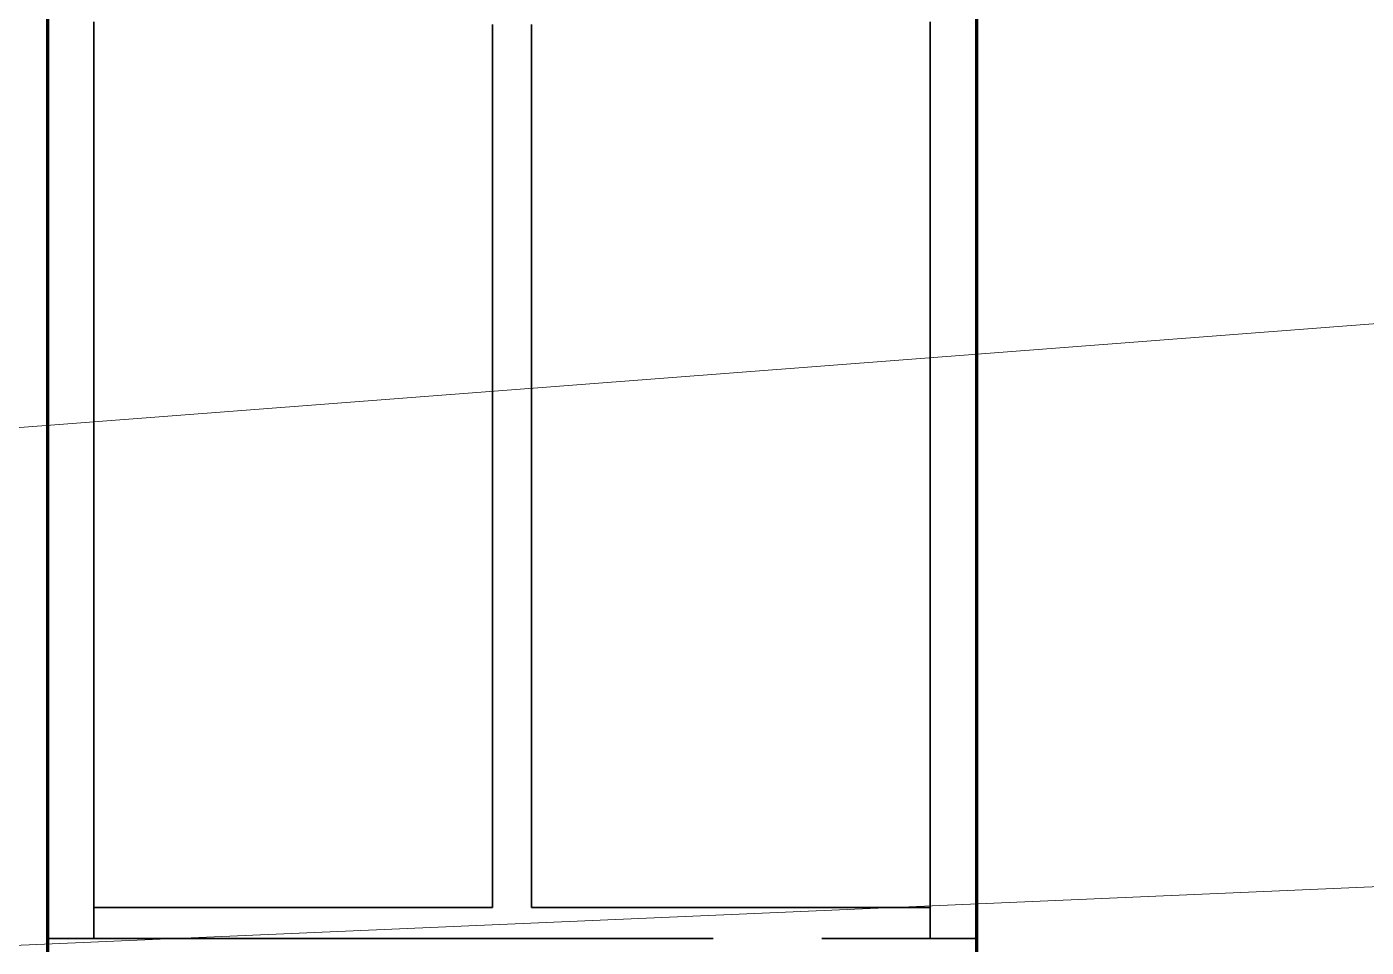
# Model space of a CAD drawing. Header units: millimetres. Extents: x 0 to 2382, y 0 to 420.
# Drawn here: x 179.47 to 188.12, y 221.34 to 227.29 of the extents above; entities that cross this region are included whole.
import ezdxf

# ---------------------------------------------------------------- set-up
doc = ezdxf.new("R2010")
doc.units = ezdxf.units.MM
doc.linetypes.add('IRAM-E-TRAZOS', pattern=[5, 4, -1])
for name, color, linetype, lineweight in [('01-VISIBLE', 7, 'CONTINUOUS', 70), ('02-OCULTA', 4, 'IRAM-E-TRAZOS', 35), ('08-FINA', 5, 'CONTINUOUS', 18)]:
    doc.layers.add(name, color=color, linetype=linetype, lineweight=lineweight)

msp = doc.modelspace()

# ---------------------------------------------------------------- linework, layer by layer
at = {"layer": '01-VISIBLE'}
for points in [[(179.6, 227.35), (179.6, 227.2625), (179.6, 227.175), (179.6, 227.0875), (179.6, 227), (179.6, 226.9125), (179.6, 226.825), (179.6, 226.7375), (179.6, 226.65), (179.6, 226.5625), (179.6, 226.475), (179.6, 226.3875), (179.6, 226.3), (179.6, 226.2125), (179.6, 226.125), (179.6, 226.0375), (179.6, 225.95), (179.6, 225.8625), (179.6, 225.775), (179.6, 225.6875), (179.6, 225.6), (179.6, 225.5125), (179.6, 225.425), (179.6, 225.3375), (179.6, 225.25), (179.6, 225.1625), (179.6, 225.075), (179.6, 224.9875), (179.6, 224.9), (179.6, 224.8125), (179.6, 224.725), (179.6, 224.6375), (179.6, 224.55), (179.6, 224.4625), (179.6, 224.375), (179.6, 224.2875), (179.6, 224.2), (179.6, 224.1125), (179.6, 224.025), (179.6, 223.9375), (179.6, 223.85), (179.6, 223.7625), (179.6, 223.675), (179.6, 223.5875), (179.6, 223.5), (179.6, 223.4125), (179.6, 223.325), (179.6, 223.2375), (179.6, 223.15), (179.6, 223.0625), (179.6, 222.975), (179.6, 222.8875), (179.6, 222.8), (179.6, 222.7125), (179.6, 222.625), (179.6, 222.5375), (179.6, 222.45), (179.6, 222.3625), (179.6, 222.275), (179.6, 222.1875), (179.6, 222.1), (179.6, 222.0125), (179.6, 221.925), (179.6, 221.8375), (179.6, 221.75), (179.6, 221.6625), (179.6, 221.575), (179.6, 221.4875), (179.6, 221.4), (179.6, 221.3125)], [(185.6, 227.35), (185.6, 227.2625), (185.6, 227.175), (185.6, 227.0875), (185.6, 227), (185.6, 226.9125), (185.6, 226.825), (185.6, 226.7375), (185.6, 226.65), (185.6, 226.5625), (185.6, 226.475), (185.6, 226.3875), (185.6, 226.3), (185.6, 226.2125), (185.6, 226.125), (185.6, 226.0375), (185.6, 225.95), (185.6, 225.8625), (185.6, 225.775), (185.6, 225.6875), (185.6, 225.6), (185.6, 225.5125), (185.6, 225.425), (185.6, 225.3375), (185.6, 225.25), (185.6, 225.1625), (185.6, 225.075), (185.6, 224.9875), (185.6, 224.9), (185.6, 224.8125), (185.6, 224.725), (185.6, 224.6375), (185.6, 224.55), (185.6, 224.4625), (185.6, 224.375), (185.6, 224.2875), (185.6, 224.2), (185.6, 224.1125), (185.6, 224.025), (185.6, 223.9375), (185.6, 223.85), (185.6, 223.7625), (185.6, 223.675), (185.6, 223.5875), (185.6, 223.5), (185.6, 223.4125), (185.6, 223.325), (185.6, 223.2375), (185.6, 223.15), (185.6, 223.0625), (185.6, 222.975), (185.6, 222.8875), (185.6, 222.8), (185.6, 222.7125), (185.6, 222.625), (185.6, 222.5375), (185.6, 222.45), (185.6, 222.3625), (185.6, 222.275), (185.6, 222.1875), (185.6, 222.1), (185.6, 222.0125), (185.6, 221.925), (185.6, 221.8375), (185.6, 221.75), (185.6, 221.6625), (185.6, 221.575), (185.6, 221.4875), (185.6, 221.4), (185.6, 221.3125)]]:
    msp.add_lwpolyline(points, dxfattribs=at)
at = {"layer": '02-OCULTA'}
for p, q in [((179.9, 221.6), (182.475, 221.6)), ((182.725, 221.6), (185.3, 221.6)), ((179.6, 221.4), (185.6, 221.4)), ((179.9, 221.4), (185.3, 221.4))]:
    msp.add_line(p, q, dxfattribs=at)
for points in [[(179.6, 221.3125), (179.6, 221.4), (179.6, 221.4875), (179.6, 221.575), (179.6, 221.6625), (179.6, 221.75), (179.6, 221.8375), (179.6, 221.925), (179.6, 222.0125), (179.6, 222.1), (179.6, 222.1875), (179.6, 222.275), (179.6, 222.3625), (179.6, 222.45), (179.6, 222.5375), (179.6, 222.625), (179.6, 222.7125), (179.6, 222.8), (179.6, 222.8875), (179.6, 222.975), (179.6, 223.0625), (179.6, 223.15), (179.6, 223.2375), (179.6, 223.325), (179.6, 223.4125), (179.6, 223.5), (179.6, 223.5875), (179.6, 223.675), (179.6, 223.7625), (179.6, 223.85), (179.6, 223.9375), (179.6, 224.025), (179.6, 224.1125), (179.6, 224.2), (179.6, 224.2875), (179.6, 224.375), (179.6, 224.4625), (179.6, 224.55), (179.6, 224.6375), (179.6, 224.725), (179.6, 224.8125), (179.6, 224.9), (179.6, 224.9875), (179.6, 225.075), (179.6, 225.1625), (179.6, 225.25), (179.6, 225.3375), (179.6, 225.425), (179.6, 225.5125), (179.6, 225.6), (179.6, 225.6875), (179.6, 225.775), (179.6, 225.8625), (179.6, 225.95), (179.6, 226.0375), (179.6, 226.125), (179.6, 226.2125), (179.6, 226.3), (179.6, 226.3875), (179.6, 226.475), (179.6, 226.5625), (179.6, 226.65), (179.6, 226.7375), (179.6, 226.825), (179.6, 226.9125), (179.6, 227), (179.6, 227.0875), (179.6, 227.175), (179.6, 227.2625), (179.6, 227.35)], [(179.6, 227.322), (179.6, 227.259), (179.6, 227.196), (179.6, 227.133), (179.6, 227.07), (179.6, 227.007), (179.6, 226.944), (179.6, 226.881), (179.6, 226.818), (179.6, 226.755), (179.6, 226.692), (179.6, 226.629), (179.6, 226.566), (179.6, 226.503), (179.6, 226.44), (179.6, 226.377), (179.6, 226.314), (179.6, 226.251), (179.6, 226.188), (179.6, 226.125), (179.6, 226.062), (179.6, 225.999), (179.6, 225.936), (179.6, 225.873), (179.6, 225.81), (179.6, 225.747), (179.6, 225.684), (179.6, 225.621), (179.6, 225.558), (179.6, 225.495), (179.6, 225.432), (179.6, 225.369), (179.6, 225.306), (179.6, 225.243), (179.6, 225.18), (179.6, 225.117), (179.6, 225.054), (179.6, 224.991), (179.6, 224.928), (179.6, 224.865), (179.6, 224.802), (179.6, 224.739), (179.6, 224.676), (179.6, 224.613), (179.6, 224.55), (179.6, 224.487), (179.6, 224.424), (179.6, 224.361), (179.6, 224.298), (179.6, 224.235), (179.6, 224.172), (179.6, 224.109), (179.6, 224.046), (179.6, 223.983), (179.6, 223.92), (179.6, 223.857), (179.6, 223.794), (179.6, 223.731), (179.6, 223.668), (179.6, 223.605), (179.6, 223.542), (179.6, 223.479), (179.6, 223.416), (179.6, 223.353), (179.6, 223.29), (179.6, 223.227), (179.6, 223.164), (179.6, 223.101), (179.6, 223.038), (179.6, 222.975), (179.6, 222.912), (179.6, 222.849), (179.6, 222.786), (179.6, 222.723), (179.6, 222.66), (179.6, 222.597), (179.6, 222.534), (179.6, 222.471), (179.6, 222.408), (179.6, 222.345), (179.6, 222.282), (179.6, 222.219), (179.6, 222.156), (179.6, 222.093), (179.6, 222.03), (179.6, 221.967), (179.6, 221.904), (179.6, 221.841), (179.6, 221.778), (179.6, 221.715), (179.6, 221.652), (179.6, 221.589), (179.6, 221.526), (179.6, 221.463), (179.6, 221.4)], [(179.6, 221.4), (179.6, 221.463), (179.6, 221.526), (179.6, 221.589), (179.6, 221.652), (179.6, 221.715), (179.6, 221.778), (179.6, 221.841), (179.6, 221.904), (179.6, 221.967), (179.6, 222.03), (179.6, 222.093), (179.6, 222.156), (179.6, 222.219), (179.6, 222.282), (179.6, 222.345), (179.6, 222.408), (179.6, 222.471), (179.6, 222.534), (179.6, 222.597), (179.6, 222.66), (179.6, 222.723), (179.6, 222.786), (179.6, 222.849), (179.6, 222.912), (179.6, 222.975), (179.6, 223.038), (179.6, 223.101), (179.6, 223.164), (179.6, 223.227), (179.6, 223.29), (179.6, 223.353), (179.6, 223.416), (179.6, 223.479), (179.6, 223.542), (179.6, 223.605), (179.6, 223.668), (179.6, 223.731), (179.6, 223.794), (179.6, 223.857), (179.6, 223.92), (179.6, 223.983), (179.6, 224.046), (179.6, 224.109), (179.6, 224.172), (179.6, 224.235), (179.6, 224.298), (179.6, 224.361), (179.6, 224.424), (179.6, 224.487), (179.6, 224.55), (179.6, 224.613), (179.6, 224.676), (179.6, 224.739), (179.6, 224.802), (179.6, 224.865), (179.6, 224.928), (179.6, 224.991), (179.6, 225.054), (179.6, 225.117), (179.6, 225.18), (179.6, 225.243), (179.6, 225.306), (179.6, 225.369), (179.6, 225.432), (179.6, 225.495), (179.6, 225.558), (179.6, 225.621), (179.6, 225.684), (179.6, 225.747), (179.6, 225.81), (179.6, 225.873), (179.6, 225.936), (179.6, 225.999), (179.6, 226.062), (179.6, 226.125), (179.6, 226.188), (179.6, 226.251), (179.6, 226.314), (179.6, 226.377), (179.6, 226.44), (179.6, 226.503), (179.6, 226.566), (179.6, 226.629), (179.6, 226.692), (179.6, 226.755), (179.6, 226.818), (179.6, 226.881), (179.6, 226.944), (179.6, 227.007), (179.6, 227.07), (179.6, 227.133), (179.6, 227.196), (179.6, 227.259), (179.6, 227.322)], [(179.9, 227.322), (179.9, 227.259), (179.9, 227.196), (179.9, 227.133), (179.9, 227.07), (179.9, 227.007), (179.9, 226.944), (179.9, 226.881), (179.9, 226.818), (179.9, 226.755), (179.9, 226.692), (179.9, 226.629), (179.9, 226.566), (179.9, 226.503), (179.9, 226.44), (179.9, 226.377), (179.9, 226.314), (179.9, 226.251), (179.9, 226.188), (179.9, 226.125), (179.9, 226.062), (179.9, 225.999), (179.9, 225.936), (179.9, 225.873), (179.9, 225.81), (179.9, 225.747), (179.9, 225.684), (179.9, 225.621), (179.9, 225.558), (179.9, 225.495), (179.9, 225.432), (179.9, 225.369), (179.9, 225.306), (179.9, 225.243), (179.9, 225.18), (179.9, 225.117), (179.9, 225.054), (179.9, 224.991), (179.9, 224.928), (179.9, 224.865), (179.9, 224.802), (179.9, 224.739), (179.9, 224.676), (179.9, 224.613), (179.9, 224.55), (179.9, 224.487), (179.9, 224.424), (179.9, 224.361), (179.9, 224.298), (179.9, 224.235), (179.9, 224.172), (179.9, 224.109), (179.9, 224.046), (179.9, 223.983), (179.9, 223.92), (179.9, 223.857), (179.9, 223.794), (179.9, 223.731), (179.9, 223.668), (179.9, 223.605), (179.9, 223.542), (179.9, 223.479), (179.9, 223.416), (179.9, 223.353), (179.9, 223.29), (179.9, 223.227), (179.9, 223.164), (179.9, 223.101), (179.9, 223.038), (179.9, 222.975), (179.9, 222.912), (179.9, 222.849), (179.9, 222.786), (179.9, 222.723), (179.9, 222.66), (179.9, 222.597), (179.9, 222.534), (179.9, 222.471), (179.9, 222.408), (179.9, 222.345), (179.9, 222.282), (179.9, 222.219), (179.9, 222.156), (179.9, 222.093), (179.9, 222.03), (179.9, 221.967), (179.9, 221.904), (179.9, 221.841), (179.9, 221.778), (179.9, 221.715), (179.9, 221.652), (179.9, 221.589), (179.9, 221.526), (179.9, 221.463), (179.9, 221.4)], [(179.9, 221.4), (179.9, 221.463), (179.9, 221.526), (179.9, 221.589), (179.9, 221.652), (179.9, 221.715), (179.9, 221.778), (179.9, 221.841), (179.9, 221.904), (179.9, 221.967), (179.9, 222.03), (179.9, 222.093), (179.9, 222.156), (179.9, 222.219), (179.9, 222.282), (179.9, 222.345), (179.9, 222.408), (179.9, 222.471), (179.9, 222.534), (179.9, 222.597), (179.9, 222.66), (179.9, 222.723), (179.9, 222.786), (179.9, 222.849), (179.9, 222.912), (179.9, 222.975), (179.9, 223.038), (179.9, 223.101), (179.9, 223.164), (179.9, 223.227), (179.9, 223.29), (179.9, 223.353), (179.9, 223.416), (179.9, 223.479), (179.9, 223.542), (179.9, 223.605), (179.9, 223.668), (179.9, 223.731), (179.9, 223.794), (179.9, 223.857), (179.9, 223.92), (179.9, 223.983), (179.9, 224.046), (179.9, 224.109), (179.9, 224.172), (179.9, 224.235), (179.9, 224.298), (179.9, 224.361), (179.9, 224.424), (179.9, 224.487), (179.9, 224.55), (179.9, 224.613), (179.9, 224.676), (179.9, 224.739), (179.9, 224.802), (179.9, 224.865), (179.9, 224.928), (179.9, 224.991), (179.9, 225.054), (179.9, 225.117), (179.9, 225.18), (179.9, 225.243), (179.9, 225.306), (179.9, 225.369), (179.9, 225.432), (179.9, 225.495), (179.9, 225.558), (179.9, 225.621), (179.9, 225.684), (179.9, 225.747), (179.9, 225.81), (179.9, 225.873), (179.9, 225.936), (179.9, 225.999), (179.9, 226.062), (179.9, 226.125), (179.9, 226.188), (179.9, 226.251), (179.9, 226.314), (179.9, 226.377), (179.9, 226.44), (179.9, 226.503), (179.9, 226.566), (179.9, 226.629), (179.9, 226.692), (179.9, 226.755), (179.9, 226.818), (179.9, 226.881), (179.9, 226.944), (179.9, 227.007), (179.9, 227.07), (179.9, 227.133), (179.9, 227.196), (179.9, 227.259), (179.9, 227.322)], [(179.9, 227.304), (179.9, 227.242), (179.9, 227.18), (179.9, 227.118), (179.9, 227.056), (179.9, 226.994), (179.9, 226.932), (179.9, 226.87), (179.9, 226.808), (179.9, 226.746), (179.9, 226.684), (179.9, 226.622), (179.9, 226.56), (179.9, 226.498), (179.9, 226.436), (179.9, 226.374), (179.9, 226.312), (179.9, 226.25), (179.9, 226.188), (179.9, 226.126), (179.9, 226.064), (179.9, 226.002), (179.9, 225.94), (179.9, 225.878), (179.9, 225.816), (179.9, 225.754), (179.9, 225.692), (179.9, 225.63), (179.9, 225.568), (179.9, 225.506), (179.9, 225.444), (179.9, 225.382), (179.9, 225.32), (179.9, 225.258), (179.9, 225.196), (179.9, 225.134), (179.9, 225.072), (179.9, 225.01), (179.9, 224.948), (179.9, 224.886), (179.9, 224.824), (179.9, 224.762), (179.9, 224.7), (179.9, 224.638), (179.9, 224.576), (179.9, 224.514), (179.9, 224.452), (179.9, 224.39), (179.9, 224.328), (179.9, 224.266), (179.9, 224.204), (179.9, 224.142), (179.9, 224.08), (179.9, 224.018), (179.9, 223.956), (179.9, 223.894), (179.9, 223.832), (179.9, 223.77), (179.9, 223.708), (179.9, 223.646), (179.9, 223.584), (179.9, 223.522), (179.9, 223.46), (179.9, 223.398), (179.9, 223.336), (179.9, 223.274), (179.9, 223.212), (179.9, 223.15), (179.9, 223.088), (179.9, 223.026), (179.9, 222.964), (179.9, 222.902), (179.9, 222.84), (179.9, 222.778), (179.9, 222.716), (179.9, 222.654), (179.9, 222.592), (179.9, 222.53), (179.9, 222.468), (179.9, 222.406), (179.9, 222.344), (179.9, 222.282), (179.9, 222.22), (179.9, 222.158), (179.9, 222.096), (179.9, 222.034), (179.9, 221.972), (179.9, 221.91), (179.9, 221.848), (179.9, 221.786), (179.9, 221.724), (179.9, 221.662), (179.9, 221.6)], [(179.9, 221.6), (179.9, 221.662), (179.9, 221.724), (179.9, 221.786), (179.9, 221.848), (179.9, 221.91), (179.9, 221.972), (179.9, 222.034), (179.9, 222.096), (179.9, 222.158), (179.9, 222.22), (179.9, 222.282), (179.9, 222.344), (179.9, 222.406), (179.9, 222.468), (179.9, 222.53), (179.9, 222.592), (179.9, 222.654), (179.9, 222.716), (179.9, 222.778), (179.9, 222.84), (179.9, 222.902), (179.9, 222.964), (179.9, 223.026), (179.9, 223.088), (179.9, 223.15), (179.9, 223.212), (179.9, 223.274), (179.9, 223.336), (179.9, 223.398), (179.9, 223.46), (179.9, 223.522), (179.9, 223.584), (179.9, 223.646), (179.9, 223.708), (179.9, 223.77), (179.9, 223.832), (179.9, 223.894), (179.9, 223.956), (179.9, 224.018), (179.9, 224.08), (179.9, 224.142), (179.9, 224.204), (179.9, 224.266), (179.9, 224.328), (179.9, 224.39), (179.9, 224.452), (179.9, 224.514), (179.9, 224.576), (179.9, 224.638), (179.9, 224.7), (179.9, 224.762), (179.9, 224.824), (179.9, 224.886), (179.9, 224.948), (179.9, 225.01), (179.9, 225.072), (179.9, 225.134), (179.9, 225.196), (179.9, 225.258), (179.9, 225.32), (179.9, 225.382), (179.9, 225.444), (179.9, 225.506), (179.9, 225.568), (179.9, 225.63), (179.9, 225.692), (179.9, 225.754), (179.9, 225.816), (179.9, 225.878), (179.9, 225.94), (179.9, 226.002), (179.9, 226.064), (179.9, 226.126), (179.9, 226.188), (179.9, 226.25), (179.9, 226.312), (179.9, 226.374), (179.9, 226.436), (179.9, 226.498), (179.9, 226.56), (179.9, 226.622), (179.9, 226.684), (179.9, 226.746), (179.9, 226.808), (179.9, 226.87), (179.9, 226.932), (179.9, 226.994), (179.9, 227.056), (179.9, 227.118), (179.9, 227.18), (179.9, 227.242), (179.9, 227.304)], [(182.475, 227.304), (182.475, 227.242), (182.475, 227.18), (182.475, 227.118), (182.475, 227.056), (182.475, 226.994), (182.475, 226.932), (182.475, 226.87), (182.475, 226.808), (182.475, 226.746), (182.475, 226.684), (182.475, 226.622), (182.475, 226.56), (182.475, 226.498), (182.475, 226.436), (182.475, 226.374), (182.475, 226.312), (182.475, 226.25), (182.475, 226.188), (182.475, 226.126), (182.475, 226.064), (182.475, 226.002), (182.475, 225.94), (182.475, 225.878), (182.475, 225.816), (182.475, 225.754), (182.475, 225.692), (182.475, 225.63), (182.475, 225.568), (182.475, 225.506), (182.475, 225.444), (182.475, 225.382), (182.475, 225.32), (182.475, 225.258), (182.475, 225.196), (182.475, 225.134), (182.475, 225.072), (182.475, 225.01), (182.475, 224.948), (182.475, 224.886), (182.475, 224.824), (182.475, 224.762), (182.475, 224.7), (182.475, 224.638), (182.475, 224.576), (182.475, 224.514), (182.475, 224.452), (182.475, 224.39), (182.475, 224.328), (182.475, 224.266), (182.475, 224.204), (182.475, 224.142), (182.475, 224.08), (182.475, 224.018), (182.475, 223.956), (182.475, 223.894), (182.475, 223.832), (182.475, 223.77), (182.475, 223.708), (182.475, 223.646), (182.475, 223.584), (182.475, 223.522), (182.475, 223.46), (182.475, 223.398), (182.475, 223.336), (182.475, 223.274), (182.475, 223.212), (182.475, 223.15), (182.475, 223.088), (182.475, 223.026), (182.475, 222.964), (182.475, 222.902), (182.475, 222.84), (182.475, 222.778), (182.475, 222.716), (182.475, 222.654), (182.475, 222.592), (182.475, 222.53), (182.475, 222.468), (182.475, 222.406), (182.475, 222.344), (182.475, 222.282), (182.475, 222.22), (182.475, 222.158), (182.475, 222.096), (182.475, 222.034), (182.475, 221.972), (182.475, 221.91), (182.475, 221.848), (182.475, 221.786), (182.475, 221.724), (182.475, 221.662), (182.475, 221.6)], [(182.475, 221.6), (182.475, 221.662), (182.475, 221.724), (182.475, 221.786), (182.475, 221.848), (182.475, 221.91), (182.475, 221.972), (182.475, 222.034), (182.475, 222.096), (182.475, 222.158), (182.475, 222.22), (182.475, 222.282), (182.475, 222.344), (182.475, 222.406), (182.475, 222.468), (182.475, 222.53), (182.475, 222.592), (182.475, 222.654), (182.475, 222.716), (182.475, 222.778), (182.475, 222.84), (182.475, 222.902), (182.475, 222.964), (182.475, 223.026), (182.475, 223.088), (182.475, 223.15), (182.475, 223.212), (182.475, 223.274), (182.475, 223.336), (182.475, 223.398), (182.475, 223.46), (182.475, 223.522), (182.475, 223.584), (182.475, 223.646), (182.475, 223.708), (182.475, 223.77), (182.475, 223.832), (182.475, 223.894), (182.475, 223.956), (182.475, 224.018), (182.475, 224.08), (182.475, 224.142), (182.475, 224.204), (182.475, 224.266), (182.475, 224.328), (182.475, 224.39), (182.475, 224.452), (182.475, 224.514), (182.475, 224.576), (182.475, 224.638), (182.475, 224.7), (182.475, 224.762), (182.475, 224.824), (182.475, 224.886), (182.475, 224.948), (182.475, 225.01), (182.475, 225.072), (182.475, 225.134), (182.475, 225.196), (182.475, 225.258), (182.475, 225.32), (182.475, 225.382), (182.475, 225.444), (182.475, 225.506), (182.475, 225.568), (182.475, 225.63), (182.475, 225.692), (182.475, 225.754), (182.475, 225.816), (182.475, 225.878), (182.475, 225.94), (182.475, 226.002), (182.475, 226.064), (182.475, 226.126), (182.475, 226.188), (182.475, 226.25), (182.475, 226.312), (182.475, 226.374), (182.475, 226.436), (182.475, 226.498), (182.475, 226.56), (182.475, 226.622), (182.475, 226.684), (182.475, 226.746), (182.475, 226.808), (182.475, 226.87), (182.475, 226.932), (182.475, 226.994), (182.475, 227.056), (182.475, 227.118), (182.475, 227.18), (182.475, 227.242), (182.475, 227.304)], [(182.725, 227.304), (182.725, 227.242), (182.725, 227.18), (182.725, 227.118), (182.725, 227.056), (182.725, 226.994), (182.725, 226.932), (182.725, 226.87), (182.725, 226.808), (182.725, 226.746), (182.725, 226.684), (182.725, 226.622), (182.725, 226.56), (182.725, 226.498), (182.725, 226.436), (182.725, 226.374), (182.725, 226.312), (182.725, 226.25), (182.725, 226.188), (182.725, 226.126), (182.725, 226.064), (182.725, 226.002), (182.725, 225.94), (182.725, 225.878), (182.725, 225.816), (182.725, 225.754), (182.725, 225.692), (182.725, 225.63), (182.725, 225.568), (182.725, 225.506), (182.725, 225.444), (182.725, 225.382), (182.725, 225.32), (182.725, 225.258), (182.725, 225.196), (182.725, 225.134), (182.725, 225.072), (182.725, 225.01), (182.725, 224.948), (182.725, 224.886), (182.725, 224.824), (182.725, 224.762), (182.725, 224.7), (182.725, 224.638), (182.725, 224.576), (182.725, 224.514), (182.725, 224.452), (182.725, 224.39), (182.725, 224.328), (182.725, 224.266), (182.725, 224.204), (182.725, 224.142), (182.725, 224.08), (182.725, 224.018), (182.725, 223.956), (182.725, 223.894), (182.725, 223.832), (182.725, 223.77), (182.725, 223.708), (182.725, 223.646), (182.725, 223.584), (182.725, 223.522), (182.725, 223.46), (182.725, 223.398), (182.725, 223.336), (182.725, 223.274), (182.725, 223.212), (182.725, 223.15), (182.725, 223.088), (182.725, 223.026), (182.725, 222.964), (182.725, 222.902), (182.725, 222.84), (182.725, 222.778), (182.725, 222.716), (182.725, 222.654), (182.725, 222.592), (182.725, 222.53), (182.725, 222.468), (182.725, 222.406), (182.725, 222.344), (182.725, 222.282), (182.725, 222.22), (182.725, 222.158), (182.725, 222.096), (182.725, 222.034), (182.725, 221.972), (182.725, 221.91), (182.725, 221.848), (182.725, 221.786), (182.725, 221.724), (182.725, 221.662), (182.725, 221.6)], [(182.725, 221.6), (182.725, 221.662), (182.725, 221.724), (182.725, 221.786), (182.725, 221.848), (182.725, 221.91), (182.725, 221.972), (182.725, 222.034), (182.725, 222.096), (182.725, 222.158), (182.725, 222.22), (182.725, 222.282), (182.725, 222.344), (182.725, 222.406), (182.725, 222.468), (182.725, 222.53), (182.725, 222.592), (182.725, 222.654), (182.725, 222.716), (182.725, 222.778), (182.725, 222.84), (182.725, 222.902), (182.725, 222.964), (182.725, 223.026), (182.725, 223.088), (182.725, 223.15), (182.725, 223.212), (182.725, 223.274), (182.725, 223.336), (182.725, 223.398), (182.725, 223.46), (182.725, 223.522), (182.725, 223.584), (182.725, 223.646), (182.725, 223.708), (182.725, 223.77), (182.725, 223.832), (182.725, 223.894), (182.725, 223.956), (182.725, 224.018), (182.725, 224.08), (182.725, 224.142), (182.725, 224.204), (182.725, 224.266), (182.725, 224.328), (182.725, 224.39), (182.725, 224.452), (182.725, 224.514), (182.725, 224.576), (182.725, 224.638), (182.725, 224.7), (182.725, 224.762), (182.725, 224.824), (182.725, 224.886), (182.725, 224.948), (182.725, 225.01), (182.725, 225.072), (182.725, 225.134), (182.725, 225.196), (182.725, 225.258), (182.725, 225.32), (182.725, 225.382), (182.725, 225.444), (182.725, 225.506), (182.725, 225.568), (182.725, 225.63), (182.725, 225.692), (182.725, 225.754), (182.725, 225.816), (182.725, 225.878), (182.725, 225.94), (182.725, 226.002), (182.725, 226.064), (182.725, 226.126), (182.725, 226.188), (182.725, 226.25), (182.725, 226.312), (182.725, 226.374), (182.725, 226.436), (182.725, 226.498), (182.725, 226.56), (182.725, 226.622), (182.725, 226.684), (182.725, 226.746), (182.725, 226.808), (182.725, 226.87), (182.725, 226.932), (182.725, 226.994), (182.725, 227.056), (182.725, 227.118), (182.725, 227.18), (182.725, 227.242), (182.725, 227.304)], [(185.3, 227.322), (185.3, 227.259), (185.3, 227.196), (185.3, 227.133), (185.3, 227.07), (185.3, 227.007), (185.3, 226.944), (185.3, 226.881), (185.3, 226.818), (185.3, 226.755), (185.3, 226.692), (185.3, 226.629), (185.3, 226.566), (185.3, 226.503), (185.3, 226.44), (185.3, 226.377), (185.3, 226.314), (185.3, 226.251), (185.3, 226.188), (185.3, 226.125), (185.3, 226.062), (185.3, 225.999), (185.3, 225.936), (185.3, 225.873), (185.3, 225.81), (185.3, 225.747), (185.3, 225.684), (185.3, 225.621), (185.3, 225.558), (185.3, 225.495), (185.3, 225.432), (185.3, 225.369), (185.3, 225.306), (185.3, 225.243), (185.3, 225.18), (185.3, 225.117), (185.3, 225.054), (185.3, 224.991), (185.3, 224.928), (185.3, 224.865), (185.3, 224.802), (185.3, 224.739), (185.3, 224.676), (185.3, 224.613), (185.3, 224.55), (185.3, 224.487), (185.3, 224.424), (185.3, 224.361), (185.3, 224.298), (185.3, 224.235), (185.3, 224.172), (185.3, 224.109), (185.3, 224.046), (185.3, 223.983), (185.3, 223.92), (185.3, 223.857), (185.3, 223.794), (185.3, 223.731), (185.3, 223.668), (185.3, 223.605), (185.3, 223.542), (185.3, 223.479), (185.3, 223.416), (185.3, 223.353), (185.3, 223.29), (185.3, 223.227), (185.3, 223.164), (185.3, 223.101), (185.3, 223.038), (185.3, 222.975), (185.3, 222.912), (185.3, 222.849), (185.3, 222.786), (185.3, 222.723), (185.3, 222.66), (185.3, 222.597), (185.3, 222.534), (185.3, 222.471), (185.3, 222.408), (185.3, 222.345), (185.3, 222.282), (185.3, 222.219), (185.3, 222.156), (185.3, 222.093), (185.3, 222.03), (185.3, 221.967), (185.3, 221.904), (185.3, 221.841), (185.3, 221.778), (185.3, 221.715), (185.3, 221.652), (185.3, 221.589), (185.3, 221.526), (185.3, 221.463), (185.3, 221.4)], [(185.3, 221.4), (185.3, 221.463), (185.3, 221.526), (185.3, 221.589), (185.3, 221.652), (185.3, 221.715), (185.3, 221.778), (185.3, 221.841), (185.3, 221.904), (185.3, 221.967), (185.3, 222.03), (185.3, 222.093), (185.3, 222.156), (185.3, 222.219), (185.3, 222.282), (185.3, 222.345), (185.3, 222.408), (185.3, 222.471), (185.3, 222.534), (185.3, 222.597), (185.3, 222.66), (185.3, 222.723), (185.3, 222.786), (185.3, 222.849), (185.3, 222.912), (185.3, 222.975), (185.3, 223.038), (185.3, 223.101), (185.3, 223.164), (185.3, 223.227), (185.3, 223.29), (185.3, 223.353), (185.3, 223.416), (185.3, 223.479), (185.3, 223.542), (185.3, 223.605), (185.3, 223.668), (185.3, 223.731), (185.3, 223.794), (185.3, 223.857), (185.3, 223.92), (185.3, 223.983), (185.3, 224.046), (185.3, 224.109), (185.3, 224.172), (185.3, 224.235), (185.3, 224.298), (185.3, 224.361), (185.3, 224.424), (185.3, 224.487), (185.3, 224.55), (185.3, 224.613), (185.3, 224.676), (185.3, 224.739), (185.3, 224.802), (185.3, 224.865), (185.3, 224.928), (185.3, 224.991), (185.3, 225.054), (185.3, 225.117), (185.3, 225.18), (185.3, 225.243), (185.3, 225.306), (185.3, 225.369), (185.3, 225.432), (185.3, 225.495), (185.3, 225.558), (185.3, 225.621), (185.3, 225.684), (185.3, 225.747), (185.3, 225.81), (185.3, 225.873), (185.3, 225.936), (185.3, 225.999), (185.3, 226.062), (185.3, 226.125), (185.3, 226.188), (185.3, 226.251), (185.3, 226.314), (185.3, 226.377), (185.3, 226.44), (185.3, 226.503), (185.3, 226.566), (185.3, 226.629), (185.3, 226.692), (185.3, 226.755), (185.3, 226.818), (185.3, 226.881), (185.3, 226.944), (185.3, 227.007), (185.3, 227.07), (185.3, 227.133), (185.3, 227.196), (185.3, 227.259), (185.3, 227.322)], [(185.3, 227.304), (185.3, 227.242), (185.3, 227.18), (185.3, 227.118), (185.3, 227.056), (185.3, 226.994), (185.3, 226.932), (185.3, 226.87), (185.3, 226.808), (185.3, 226.746), (185.3, 226.684), (185.3, 226.622), (185.3, 226.56), (185.3, 226.498), (185.3, 226.436), (185.3, 226.374), (185.3, 226.312), (185.3, 226.25), (185.3, 226.188), (185.3, 226.126), (185.3, 226.064), (185.3, 226.002), (185.3, 225.94), (185.3, 225.878), (185.3, 225.816), (185.3, 225.754), (185.3, 225.692), (185.3, 225.63), (185.3, 225.568), (185.3, 225.506), (185.3, 225.444), (185.3, 225.382), (185.3, 225.32), (185.3, 225.258), (185.3, 225.196), (185.3, 225.134), (185.3, 225.072), (185.3, 225.01), (185.3, 224.948), (185.3, 224.886), (185.3, 224.824), (185.3, 224.762), (185.3, 224.7), (185.3, 224.638), (185.3, 224.576), (185.3, 224.514), (185.3, 224.452), (185.3, 224.39), (185.3, 224.328), (185.3, 224.266), (185.3, 224.204), (185.3, 224.142), (185.3, 224.08), (185.3, 224.018), (185.3, 223.956), (185.3, 223.894), (185.3, 223.832), (185.3, 223.77), (185.3, 223.708), (185.3, 223.646), (185.3, 223.584), (185.3, 223.522), (185.3, 223.46), (185.3, 223.398), (185.3, 223.336), (185.3, 223.274), (185.3, 223.212), (185.3, 223.15), (185.3, 223.088), (185.3, 223.026), (185.3, 222.964), (185.3, 222.902), (185.3, 222.84), (185.3, 222.778), (185.3, 222.716), (185.3, 222.654), (185.3, 222.592), (185.3, 222.53), (185.3, 222.468), (185.3, 222.406), (185.3, 222.344), (185.3, 222.282), (185.3, 222.22), (185.3, 222.158), (185.3, 222.096), (185.3, 222.034), (185.3, 221.972), (185.3, 221.91), (185.3, 221.848), (185.3, 221.786), (185.3, 221.724), (185.3, 221.662), (185.3, 221.6)], [(185.3, 221.6), (185.3, 221.662), (185.3, 221.724), (185.3, 221.786), (185.3, 221.848), (185.3, 221.91), (185.3, 221.972), (185.3, 222.034), (185.3, 222.096), (185.3, 222.158), (185.3, 222.22), (185.3, 222.282), (185.3, 222.344), (185.3, 222.406), (185.3, 222.468), (185.3, 222.53), (185.3, 222.592), (185.3, 222.654), (185.3, 222.716), (185.3, 222.778), (185.3, 222.84), (185.3, 222.902), (185.3, 222.964), (185.3, 223.026), (185.3, 223.088), (185.3, 223.15), (185.3, 223.212), (185.3, 223.274), (185.3, 223.336), (185.3, 223.398), (185.3, 223.46), (185.3, 223.522), (185.3, 223.584), (185.3, 223.646), (185.3, 223.708), (185.3, 223.77), (185.3, 223.832), (185.3, 223.894), (185.3, 223.956), (185.3, 224.018), (185.3, 224.08), (185.3, 224.142), (185.3, 224.204), (185.3, 224.266), (185.3, 224.328), (185.3, 224.39), (185.3, 224.452), (185.3, 224.514), (185.3, 224.576), (185.3, 224.638), (185.3, 224.7), (185.3, 224.762), (185.3, 224.824), (185.3, 224.886), (185.3, 224.948), (185.3, 225.01), (185.3, 225.072), (185.3, 225.134), (185.3, 225.196), (185.3, 225.258), (185.3, 225.32), (185.3, 225.382), (185.3, 225.444), (185.3, 225.506), (185.3, 225.568), (185.3, 225.63), (185.3, 225.692), (185.3, 225.754), (185.3, 225.816), (185.3, 225.878), (185.3, 225.94), (185.3, 226.002), (185.3, 226.064), (185.3, 226.126), (185.3, 226.188), (185.3, 226.25), (185.3, 226.312), (185.3, 226.374), (185.3, 226.436), (185.3, 226.498), (185.3, 226.56), (185.3, 226.622), (185.3, 226.684), (185.3, 226.746), (185.3, 226.808), (185.3, 226.87), (185.3, 226.932), (185.3, 226.994), (185.3, 227.056), (185.3, 227.118), (185.3, 227.18), (185.3, 227.242), (185.3, 227.304)], [(185.6, 221.3125), (185.6, 221.4), (185.6, 221.4875), (185.6, 221.575), (185.6, 221.6625), (185.6, 221.75), (185.6, 221.8375), (185.6, 221.925), (185.6, 222.0125), (185.6, 222.1), (185.6, 222.1875), (185.6, 222.275), (185.6, 222.3625), (185.6, 222.45), (185.6, 222.5375), (185.6, 222.625), (185.6, 222.7125), (185.6, 222.8), (185.6, 222.8875), (185.6, 222.975), (185.6, 223.0625), (185.6, 223.15), (185.6, 223.2375), (185.6, 223.325), (185.6, 223.4125), (185.6, 223.5), (185.6, 223.5875), (185.6, 223.675), (185.6, 223.7625), (185.6, 223.85), (185.6, 223.9375), (185.6, 224.025), (185.6, 224.1125), (185.6, 224.2), (185.6, 224.2875), (185.6, 224.375), (185.6, 224.4625), (185.6, 224.55), (185.6, 224.6375), (185.6, 224.725), (185.6, 224.8125), (185.6, 224.9), (185.6, 224.9875), (185.6, 225.075), (185.6, 225.1625), (185.6, 225.25), (185.6, 225.3375), (185.6, 225.425), (185.6, 225.5125), (185.6, 225.6), (185.6, 225.6875), (185.6, 225.775), (185.6, 225.8625), (185.6, 225.95), (185.6, 226.0375), (185.6, 226.125), (185.6, 226.2125), (185.6, 226.3), (185.6, 226.3875), (185.6, 226.475), (185.6, 226.5625), (185.6, 226.65), (185.6, 226.7375), (185.6, 226.825), (185.6, 226.9125), (185.6, 227), (185.6, 227.0875), (185.6, 227.175), (185.6, 227.2625), (185.6, 227.35)], [(185.6, 227.322), (185.6, 227.259), (185.6, 227.196), (185.6, 227.133), (185.6, 227.07), (185.6, 227.007), (185.6, 226.944), (185.6, 226.881), (185.6, 226.818), (185.6, 226.755), (185.6, 226.692), (185.6, 226.629), (185.6, 226.566), (185.6, 226.503), (185.6, 226.44), (185.6, 226.377), (185.6, 226.314), (185.6, 226.251), (185.6, 226.188), (185.6, 226.125), (185.6, 226.062), (185.6, 225.999), (185.6, 225.936), (185.6, 225.873), (185.6, 225.81), (185.6, 225.747), (185.6, 225.684), (185.6, 225.621), (185.6, 225.558), (185.6, 225.495), (185.6, 225.432), (185.6, 225.369), (185.6, 225.306), (185.6, 225.243), (185.6, 225.18), (185.6, 225.117), (185.6, 225.054), (185.6, 224.991), (185.6, 224.928), (185.6, 224.865), (185.6, 224.802), (185.6, 224.739), (185.6, 224.676), (185.6, 224.613), (185.6, 224.55), (185.6, 224.487), (185.6, 224.424), (185.6, 224.361), (185.6, 224.298), (185.6, 224.235), (185.6, 224.172), (185.6, 224.109), (185.6, 224.046), (185.6, 223.983), (185.6, 223.92), (185.6, 223.857), (185.6, 223.794), (185.6, 223.731), (185.6, 223.668), (185.6, 223.605), (185.6, 223.542), (185.6, 223.479), (185.6, 223.416), (185.6, 223.353), (185.6, 223.29), (185.6, 223.227), (185.6, 223.164), (185.6, 223.101), (185.6, 223.038), (185.6, 222.975), (185.6, 222.912), (185.6, 222.849), (185.6, 222.786), (185.6, 222.723), (185.6, 222.66), (185.6, 222.597), (185.6, 222.534), (185.6, 222.471), (185.6, 222.408), (185.6, 222.345), (185.6, 222.282), (185.6, 222.219), (185.6, 222.156), (185.6, 222.093), (185.6, 222.03), (185.6, 221.967), (185.6, 221.904), (185.6, 221.841), (185.6, 221.778), (185.6, 221.715), (185.6, 221.652), (185.6, 221.589), (185.6, 221.526), (185.6, 221.463), (185.6, 221.4)], [(185.6, 221.4), (185.6, 221.463), (185.6, 221.526), (185.6, 221.589), (185.6, 221.652), (185.6, 221.715), (185.6, 221.778), (185.6, 221.841), (185.6, 221.904), (185.6, 221.967), (185.6, 222.03), (185.6, 222.093), (185.6, 222.156), (185.6, 222.219), (185.6, 222.282), (185.6, 222.345), (185.6, 222.408), (185.6, 222.471), (185.6, 222.534), (185.6, 222.597), (185.6, 222.66), (185.6, 222.723), (185.6, 222.786), (185.6, 222.849), (185.6, 222.912), (185.6, 222.975), (185.6, 223.038), (185.6, 223.101), (185.6, 223.164), (185.6, 223.227), (185.6, 223.29), (185.6, 223.353), (185.6, 223.416), (185.6, 223.479), (185.6, 223.542), (185.6, 223.605), (185.6, 223.668), (185.6, 223.731), (185.6, 223.794), (185.6, 223.857), (185.6, 223.92), (185.6, 223.983), (185.6, 224.046), (185.6, 224.109), (185.6, 224.172), (185.6, 224.235), (185.6, 224.298), (185.6, 224.361), (185.6, 224.424), (185.6, 224.487), (185.6, 224.55), (185.6, 224.613), (185.6, 224.676), (185.6, 224.739), (185.6, 224.802), (185.6, 224.865), (185.6, 224.928), (185.6, 224.991), (185.6, 225.054), (185.6, 225.117), (185.6, 225.18), (185.6, 225.243), (185.6, 225.306), (185.6, 225.369), (185.6, 225.432), (185.6, 225.495), (185.6, 225.558), (185.6, 225.621), (185.6, 225.684), (185.6, 225.747), (185.6, 225.81), (185.6, 225.873), (185.6, 225.936), (185.6, 225.999), (185.6, 226.062), (185.6, 226.125), (185.6, 226.188), (185.6, 226.251), (185.6, 226.314), (185.6, 226.377), (185.6, 226.44), (185.6, 226.503), (185.6, 226.566), (185.6, 226.629), (185.6, 226.692), (185.6, 226.755), (185.6, 226.818), (185.6, 226.881), (185.6, 226.944), (185.6, 227.007), (185.6, 227.07), (185.6, 227.133), (185.6, 227.196), (185.6, 227.259), (185.6, 227.322)]]:
    msp.add_lwpolyline(points, dxfattribs=at)
at = {"layer": '08-FINA'}
for p, q in [((212.0117, 227.1948), (166.325, 223.6987)), ((202.0037, 222.3281), (159.5, 220.5))]:
    msp.add_line(p, q, dxfattribs=at)

doc.saveas('drawing.dxf')
